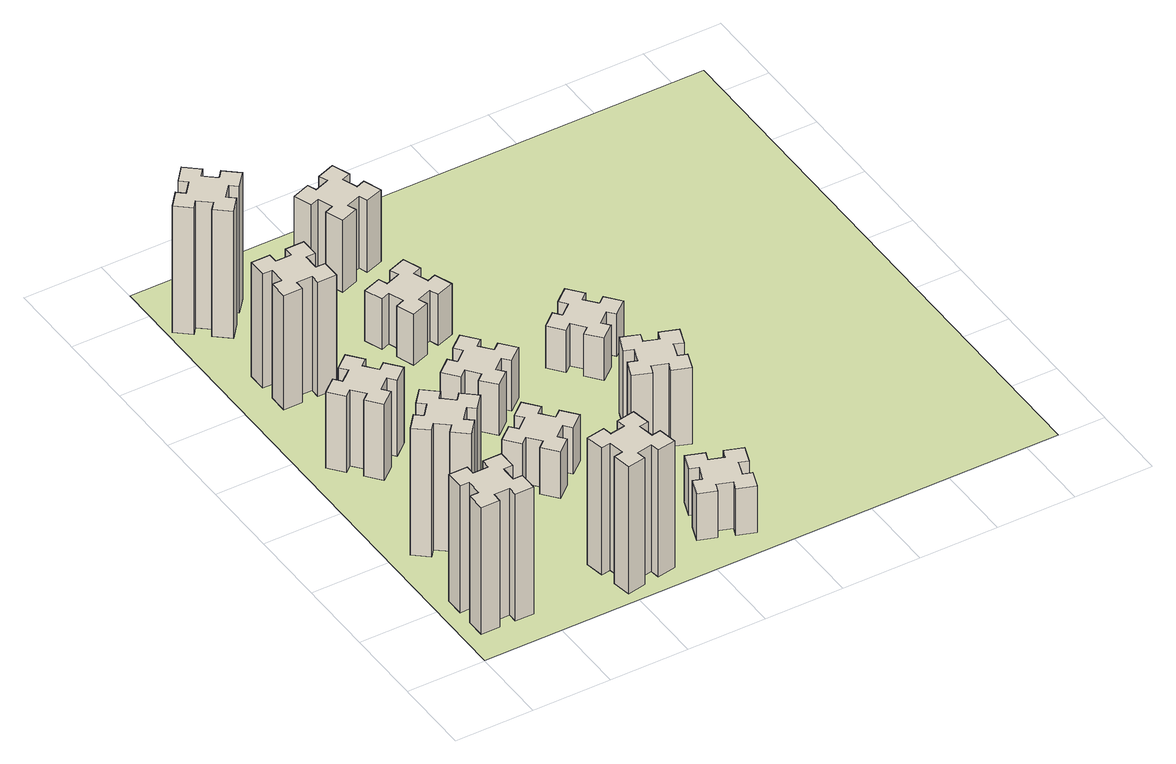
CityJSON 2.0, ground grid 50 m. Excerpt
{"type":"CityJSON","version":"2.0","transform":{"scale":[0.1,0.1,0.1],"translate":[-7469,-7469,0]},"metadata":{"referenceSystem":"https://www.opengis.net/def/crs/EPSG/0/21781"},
"CityObjects":{
"building1":{"type":"Building","attributes":{"class":"1000","function":"1000","usage":"1000","yearOfConstruction":2016,"roofType":"1000","measuredHeight":90,"storeysAboveGround":30,"storeysBelowGround":0},"geometry":[{"type":"Solid","lod":"1","boundaries":[[[[0,1,2,3,4,5,6,7,8,9,10,11,12,13,14,15,16,17,18,19]],[[17,16,20,21]],[[16,15,22,20]],[[15,14,23,22]],[[14,13,24,23]],[[13,12,25,24]],[[12,11,26,25]],[[11,10,27,26]],[[10,9,28,27]],[[9,8,29,28]],[[8,7,30,29]],[[7,6,31,30]],[[6,5,32,31]],[[5,4,33,32]],[[4,3,34,33]],[[3,2,35,34]],[[2,1,36,35]],[[1,0,37,36]],[[0,19,38,37]],[[19,18,39,38]],[[18,17,21,39]],[[24,25,26,27,28,29,30,31,32,33,34,35,36,37,38,39,21,20,22,23]]]]}]},
"building2":{"type":"Building","attributes":{"class":"1000","function":"1000","usage":"1000","yearOfConstruction":2016,"roofType":"1000","measuredHeight":90,"storeysAboveGround":30,"storeysBelowGround":0},"geometry":[{"type":"Solid","lod":"1","boundaries":[[[[40,41,42,43,44,45,46,47,48,49,50,51,52,53,54,55,56,57,58,59]],[[57,56,60,61]],[[56,55,62,60]],[[55,54,63,62]],[[54,53,64,63]],[[53,52,65,64]],[[52,51,66,65]],[[51,50,67,66]],[[50,49,68,67]],[[49,48,69,68]],[[48,47,70,69]],[[47,46,71,70]],[[46,45,72,71]],[[45,44,73,72]],[[44,43,74,73]],[[43,42,75,74]],[[42,41,76,75]],[[41,40,77,76]],[[40,59,78,77]],[[59,58,79,78]],[[58,57,61,79]],[[64,65,66,67,68,69,70,71,72,73,74,75,76,77,78,79,61,60,62,63]]]]}]},
"building3":{"type":"Building","attributes":{"class":"1000","function":"1000","usage":"1000","yearOfConstruction":2016,"roofType":"1000","measuredHeight":54,"storeysAboveGround":30,"storeysBelowGround":0},"geometry":[{"type":"Solid","lod":"1","boundaries":[[[[80,81,82,83,84,85,86,87,88,89,90,91,92,93,94,95,96,97,98,99]],[[97,96,100,101]],[[96,95,102,100]],[[95,94,103,102]],[[94,93,104,103]],[[93,92,105,104]],[[92,91,106,105]],[[91,90,107,106]],[[90,89,108,107]],[[89,88,109,108]],[[88,87,110,109]],[[87,86,111,110]],[[86,85,112,111]],[[85,84,113,112]],[[84,83,114,113]],[[83,82,115,114]],[[82,81,116,115]],[[81,80,117,116]],[[80,99,118,117]],[[99,98,119,118]],[[98,97,101,119]],[[104,105,106,107,108,109,110,111,112,113,114,115,116,117,118,119,101,100,102,103]]]]}]},
"building4":{"type":"Building","attributes":{"class":"1000","function":"1000","usage":"1000","yearOfConstruction":2016,"roofType":"1000","measuredHeight":81,"storeysAboveGround":30,"storeysBelowGround":0},"geometry":[{"type":"Solid","lod":"1","boundaries":[[[[120,121,122,123,124,125,126,127,128,129,130,131,132,133,134,135,136,137,138,139]],[[137,136,140,141]],[[136,135,142,140]],[[135,134,143,142]],[[134,133,144,143]],[[133,132,145,144]],[[132,131,146,145]],[[131,130,147,146]],[[130,129,148,147]],[[129,128,149,148]],[[128,127,150,149]],[[127,126,151,150]],[[126,125,152,151]],[[125,124,153,152]],[[124,123,154,153]],[[123,122,155,154]],[[122,121,156,155]],[[121,120,157,156]],[[120,139,158,157]],[[139,138,159,158]],[[138,137,141,159]],[[144,145,146,147,148,149,150,151,152,153,154,155,156,157,158,159,141,140,142,143]]]]}]},
"building5":{"type":"Building","attributes":{"class":"1000","function":"1000","usage":"1000","yearOfConstruction":2016,"roofType":"1000","measuredHeight":90,"storeysAboveGround":30,"storeysBelowGround":0},"geometry":[{"type":"Solid","lod":"1","boundaries":[[[[160,161,162,163,164,165,166,167,168,169,170,171,172,173,174,175,176,177,178,179]],[[177,176,180,181]],[[176,175,182,180]],[[175,174,183,182]],[[174,173,184,183]],[[173,172,185,184]],[[172,171,186,185]],[[171,170,187,186]],[[170,169,188,187]],[[169,168,189,188]],[[168,167,190,189]],[[167,166,191,190]],[[166,165,192,191]],[[165,164,193,192]],[[164,163,194,193]],[[163,162,195,194]],[[162,161,196,195]],[[161,160,197,196]],[[160,179,198,197]],[[179,178,199,198]],[[178,177,181,199]],[[184,185,186,187,188,189,190,191,192,193,194,195,196,197,198,199,181,180,182,183]]]]}]},
"building6":{"type":"Building","attributes":{"class":"1000","function":"1000","usage":"1000","yearOfConstruction":2016,"roofType":"1000","measuredHeight":90,"storeysAboveGround":30,"storeysBelowGround":0},"geometry":[{"type":"Solid","lod":"1","boundaries":[[[[200,201,202,203,204,205,206,207,208,209,210,211,212,213,214,215,216,217,218,219]],[[217,216,220,221]],[[216,215,222,220]],[[215,214,223,222]],[[214,213,224,223]],[[213,212,225,224]],[[212,211,226,225]],[[211,210,227,226]],[[210,209,228,227]],[[209,208,229,228]],[[208,207,230,229]],[[207,206,231,230]],[[206,205,232,231]],[[205,204,233,232]],[[204,203,234,233]],[[203,202,235,234]],[[202,201,236,235]],[[201,200,237,236]],[[200,219,238,237]],[[219,218,239,238]],[[218,217,221,239]],[[224,225,226,227,228,229,230,231,232,233,234,235,236,237,238,239,221,220,222,223]]]]}]},
"building7":{"type":"Building","attributes":{"class":"1000","function":"1000","usage":"1000","yearOfConstruction":2016,"roofType":"1000","measuredHeight":33,"storeysAboveGround":30,"storeysBelowGround":0},"geometry":[{"type":"Solid","lod":"1","boundaries":[[[[240,241,242,243,244,245,246,247,248,249,250,251,252,253,254,255,256,257,258,259]],[[257,256,260,261]],[[256,255,262,260]],[[255,254,263,262]],[[254,253,264,263]],[[253,252,265,264]],[[252,251,266,265]],[[251,250,267,266]],[[250,249,268,267]],[[249,248,269,268]],[[248,247,270,269]],[[247,246,271,270]],[[246,245,272,271]],[[245,244,273,272]],[[244,243,274,273]],[[243,242,275,274]],[[242,241,276,275]],[[241,240,277,276]],[[240,259,278,277]],[[259,258,279,278]],[[258,257,261,279]],[[264,265,266,267,268,269,270,271,272,273,274,275,276,277,278,279,261,260,262,263]]]]}]},
"building8":{"type":"Building","attributes":{"class":"1000","function":"1000","usage":"1000","yearOfConstruction":2016,"roofType":"1000","measuredHeight":36,"storeysAboveGround":30,"storeysBelowGround":0},"geometry":[{"type":"Solid","lod":"1","boundaries":[[[[280,281,282,283,284,285,286,287,288,289,290,291,292,293,294,295,296,297,298,299]],[[297,296,300,301]],[[296,295,302,300]],[[295,294,303,302]],[[294,293,304,303]],[[293,292,305,304]],[[292,291,306,305]],[[291,290,307,306]],[[290,289,308,307]],[[289,288,309,308]],[[288,287,310,309]],[[287,286,311,310]],[[286,285,312,311]],[[285,284,313,312]],[[284,283,314,313]],[[283,282,315,314]],[[282,281,316,315]],[[281,280,317,316]],[[280,299,318,317]],[[299,298,319,318]],[[298,297,301,319]],[[304,305,306,307,308,309,310,311,312,313,314,315,316,317,318,319,301,300,302,303]]]]}]},
"building9":{"type":"Building","attributes":{"class":"1000","function":"1000","usage":"1000","yearOfConstruction":2016,"roofType":"1000","measuredHeight":33,"storeysAboveGround":30,"storeysBelowGround":0},"geometry":[{"type":"Solid","lod":"1","boundaries":[[[[320,321,322,323,324,325,326,327,328,329,330,331,332,333,334,335,336,337,338,339]],[[337,336,340,341]],[[336,335,342,340]],[[335,334,343,342]],[[334,333,344,343]],[[333,332,345,344]],[[332,331,346,345]],[[331,330,347,346]],[[330,329,348,347]],[[329,328,349,348]],[[328,327,350,349]],[[327,326,351,350]],[[326,325,352,351]],[[325,324,353,352]],[[324,323,354,353]],[[323,322,355,354]],[[322,321,356,355]],[[321,320,357,356]],[[320,339,358,357]],[[339,338,359,358]],[[338,337,341,359]],[[344,345,346,347,348,349,350,351,352,353,354,355,356,357,358,359,341,340,342,343]]]]}]},
"building10":{"type":"Building","attributes":{"class":"1000","function":"1000","usage":"1000","yearOfConstruction":2016,"roofType":"1000","measuredHeight":36,"storeysAboveGround":30,"storeysBelowGround":0},"geometry":[{"type":"Solid","lod":"1","boundaries":[[[[360,361,362,363,364,365,366,367,368,369,370,371,372,373,374,375,376,377,378,379]],[[377,376,380,381]],[[376,375,382,380]],[[375,374,383,382]],[[374,373,384,383]],[[373,372,385,384]],[[372,371,386,385]],[[371,370,387,386]],[[370,369,388,387]],[[369,368,389,388]],[[368,367,390,389]],[[367,366,391,390]],[[366,365,392,391]],[[365,364,393,392]],[[364,363,394,393]],[[363,362,395,394]],[[362,361,396,395]],[[361,360,397,396]],[[360,379,398,397]],[[379,378,399,398]],[[378,377,381,399]],[[384,385,386,387,388,389,390,391,392,393,394,395,396,397,398,399,381,380,382,383]]]]}]},
"building11":{"type":"Building","attributes":{"class":"1000","function":"1000","usage":"1000","yearOfConstruction":2016,"roofType":"1000","measuredHeight":51,"storeysAboveGround":30,"storeysBelowGround":0},"geometry":[{"type":"Solid","lod":"1","boundaries":[[[[400,401,402,403,404,405,406,407,408,409,410,411,412,413,414,415,416,417,418,419]],[[417,416,420,421]],[[416,415,422,420]],[[415,414,423,422]],[[414,413,424,423]],[[413,412,425,424]],[[412,411,426,425]],[[411,410,427,426]],[[410,409,428,427]],[[409,408,429,428]],[[408,407,430,429]],[[407,406,431,430]],[[406,405,432,431]],[[405,404,433,432]],[[404,403,434,433]],[[403,402,435,434]],[[402,401,436,435]],[[401,400,437,436]],[[400,419,438,437]],[[419,418,439,438]],[[418,417,421,439]],[[424,425,426,427,428,429,430,431,432,433,434,435,436,437,438,439,421,420,422,423]]]]}]},
"building12":{"type":"Building","attributes":{"class":"1000","function":"1000","usage":"1000","yearOfConstruction":2016,"roofType":"1000","measuredHeight":54,"storeysAboveGround":30,"storeysBelowGround":0},"geometry":[{"type":"Solid","lod":"1","boundaries":[[[[440,441,442,443,444,445,446,447,448,449,450,451,452,453,454,455,456,457,458,459]],[[457,456,460,461]],[[456,455,462,460]],[[455,454,463,462]],[[454,453,464,463]],[[453,452,465,464]],[[452,451,466,465]],[[451,450,467,466]],[[450,449,468,467]],[[449,448,469,468]],[[448,447,470,469]],[[447,446,471,470]],[[446,445,472,471]],[[445,444,473,472]],[[444,443,474,473]],[[443,442,475,474]],[[442,441,476,475]],[[441,440,477,476]],[[440,459,478,477]],[[459,458,479,478]],[[458,457,461,479]],[[464,465,466,467,468,469,470,471,472,473,474,475,476,477,478,479,461,460,462,463]]]]}]},
"building13":{"type":"Building","attributes":{"class":"1000","function":"1000","usage":"1000","yearOfConstruction":2016,"roofType":"1000","measuredHeight":30,"storeysAboveGround":30,"storeysBelowGround":0},"geometry":[{"type":"Solid","lod":"1","boundaries":[[[[480,481,482,483,484,485,486,487,488,489,490,491,492,493,494,495,496,497,498,499]],[[497,496,500,501]],[[496,495,502,500]],[[495,494,503,502]],[[494,493,504,503]],[[493,492,505,504]],[[492,491,506,505]],[[491,490,507,506]],[[490,489,508,507]],[[489,488,509,508]],[[488,487,510,509]],[[487,486,511,510]],[[486,485,512,511]],[[485,484,513,512]],[[484,483,514,513]],[[483,482,515,514]],[[482,481,516,515]],[[481,480,517,516]],[[480,499,518,517]],[[499,498,519,518]],[[498,497,501,519]],[[504,505,506,507,508,509,510,511,512,513,514,515,516,517,518,519,501,500,502,503]]]]}]},
"landuse1":{"type":"LandUse","attributes":{"name":"plot1","function":"1010"},"geometry":[{"type":"MultiSurface","lod":"1","boundaries":[[[520,521,522,523]]]}]}
},
"vertices":[
[165,425,0],[165,325,0],[105,325,0],[105,205,0],[225,205,0],[225,265,0],[325,265,0],[325,205,0],[445,205,0],[445,325,0],[385,325,0],[385,425,0],[445,425,0],[445,545,0],[325,545,0],[325,485,0],[225,485,0],[225,545,0],[105,545,0],[105,425,0],[225,485,900],[225,545,900],[325,485,900],[325,545,900],[445,545,900],[445,425,900],[385,425,900],[385,325,900],[445,325,900],[445,205,900],[325,205,900],[325,265,900],[225,265,900],[225,205,900],[105,205,900],[105,325,900],[165,325,900],[165,425,900],[105,425,900],[105,545,900],
[484,1067,0],[408,1132,0],[446,1178,0],[354,1255,0],[277,1163,0],[323,1124,0],[259,1048,0],[213,1086,0],[136,994,0],[228,917,0],[266,963,0],[343,899,0],[304,853,0],[396,776,0],[473,868,0],[427,906,0],[492,983,0],[538,944,0],[615,1036,0],[523,1113,0],[492,983,900],[538,944,900],[427,906,900],[473,868,900],[396,776,900],[304,853,900],[343,899,900],[266,963,900],[228,917,900],[136,994,900],[213,1086,900],[259,1048,900],[323,1124,900],[277,1163,900],[354,1255,900],[446,1178,900],[408,1132,900],[484,1067,900],[523,1113,900],[615,1036,900],
[492,1888,0],[427,1964,0],[473,2003,0],[396,2095,0],[304,2018,0],[343,1972,0],[266,1907,0],[228,1953,0],[136,1876,0],[213,1784,0],[259,1823,0],[323,1746,0],[277,1708,0],[354,1616,0],[446,1693,0],[408,1739,0],[484,1803,0],[523,1757,0],[615,1834,0],[538,1926,0],[484,1803,540],[523,1757,540],[408,1739,540],[446,1693,540],[354,1616,540],[277,1708,540],[323,1746,540],[259,1823,540],[213,1784,540],[136,1876,540],[228,1953,540],[266,1907,540],[343,1972,540],[304,2018,540],[396,2095,540],[473,2003,540],[427,1964,540],[492,1888,540],[538,1926,540],[615,1834,540],
[485,2545,0],[485,2645,0],[545,2645,0],[545,2765,0],[425,2765,0],[425,2705,0],[325,2705,0],[325,2765,0],[205,2765,0],[205,2645,0],[265,2645,0],[265,2545,0],[205,2545,0],[205,2425,0],[325,2425,0],[325,2485,0],[425,2485,0],[425,2425,0],[545,2425,0],[545,2545,0],[425,2485,810],[425,2425,810],[325,2485,810],[325,2425,810],[205,2425,810],[205,2545,810],[265,2545,810],[265,2645,810],[205,2645,810],[205,2765,810],[325,2765,810],[325,2705,810],[425,2705,810],[425,2765,810],[545,2765,810],[545,2645,810],[485,2645,810],[485,2545,810],[545,2545,810],[545,2425,810],
[1085,158,0],[1184,176,0],[1194,117,0],[1312,137,0],[1291,256,0],[1232,245,0],[1215,344,0],[1274,354,0],[1253,472,0],[1135,451,0],[1145,392,0],[1047,375,0],[1037,434,0],[918,413,0],[939,295,0],[998,305,0],[1016,207,0],[957,197,0],[977,78,0],[1096,99,0],[1016,207,900],[957,197,900],[998,305,900],[939,295,900],[918,413,900],[1037,434,900],[1047,375,900],[1145,392,900],[1135,451,900],[1253,472,900],[1274,354,900],[1215,344,900],[1232,245,900],[1291,256,900],[1312,137,900],[1194,117,900],[1184,176,900],[1085,158,900],[1096,99,900],[977,78,900],
[384,3387,0],[308,3452,0],[346,3498,0],[254,3575,0],[177,3483,0],[223,3444,0],[159,3368,0],[113,3406,0],[36,3314,0],[128,3237,0],[166,3283,0],[243,3219,0],[204,3173,0],[296,3096,0],[373,3188,0],[327,3226,0],[392,3303,0],[438,3264,0],[515,3356,0],[423,3433,0],[392,3303,900],[438,3264,900],[327,3226,900],[373,3188,900],[296,3096,900],[204,3173,900],[243,3219,900],[166,3283,900],[128,3237,900],[36,3314,900],[113,3406,900],[159,3368,900],[223,3444,900],[177,3483,900],[254,3575,900],[346,3498,900],[308,3452,900],[384,3387,900],[423,3433,900],[515,3356,900],
[1083,1332,0],[1006,1267,0],[968,1313,0],[876,1236,0],[953,1144,0],[999,1183,0],[1063,1106,0],[1017,1068,0],[1094,976,0],[1186,1053,0],[1148,1099,0],[1224,1163,0],[1263,1117,0],[1355,1194,0],[1278,1286,0],[1232,1248,0],[1167,1324,0],[1213,1363,0],[1136,1455,0],[1044,1378,0],[1167,1324,330],[1213,1363,330],[1232,1248,330],[1278,1286,330],[1355,1194,330],[1263,1117,330],[1224,1163,330],[1148,1099,330],[1186,1053,330],[1094,976,330],[1017,1068,330],[1063,1106,330],[999,1183,330],[953,1144,330],[876,1236,330],[968,1313,330],[1006,1267,330],[1083,1332,330],[1044,1378,330],[1136,1455,330],
[1083,1972,0],[1006,1907,0],[968,1953,0],[876,1876,0],[953,1784,0],[999,1823,0],[1063,1746,0],[1017,1708,0],[1094,1616,0],[1186,1693,0],[1148,1739,0],[1224,1803,0],[1263,1757,0],[1355,1834,0],[1278,1926,0],[1232,1888,0],[1167,1964,0],[1213,2003,0],[1136,2095,0],[1044,2018,0],[1167,1964,360],[1213,2003,360],[1232,1888,360],[1278,1926,360],[1355,1834,360],[1263,1757,360],[1224,1803,360],[1148,1739,360],[1186,1693,360],[1094,1616,360],[1017,1708,360],[1063,1746,360],[999,1823,360],[953,1784,360],[876,1876,360],[968,1953,360],[1006,1907,360],[1083,1972,360],[1044,2018,360],[1136,2095,360],
[1669,460,0],[1635,366,0],[1579,387,0],[1537,274,0],[1650,233,0],[1671,289,0],[1765,255,0],[1744,199,0],[1857,157,0],[1898,270,0],[1842,291,0],[1876,385,0],[1932,364,0],[1973,477,0],[1860,518,0],[1840,462,0],[1746,496,0],[1767,552,0],[1654,593,0],[1613,480,0],[1746,496,330],[1767,552,330],[1840,462,330],[1860,518,330],[1973,477,330],[1932,364,330],[1876,385,330],[1842,291,330],[1898,270,330],[1857,157,330],[1744,199,330],[1765,255,330],[1671,289,330],[1650,233,330],[1537,274,330],[1579,387,330],[1635,366,330],[1669,460,330],[1613,480,330],[1654,593,330],
[1106,2475,0],[1200,2509,0],[1220,2453,0],[1333,2494,0],[1292,2607,0],[1236,2586,0],[1202,2680,0],[1258,2700,0],[1217,2813,0],[1104,2772,0],[1125,2716,0],[1031,2682,0],[1010,2738,0],[897,2697,0],[939,2584,0],[995,2605,0],[1029,2511,0],[973,2490,0],[1014,2377,0],[1127,2419,0],[1029,2511,360],[973,2490,360],[995,2605,360],[939,2584,360],[897,2697,360],[1010,2738,360],[1031,2682,360],[1125,2716,360],[1104,2772,360],[1217,2813,360],[1258,2700,360],[1202,2680,360],[1236,2586,360],[1292,2607,360],[1333,2494,360],[1220,2453,360],[1200,2509,360],[1106,2475,360],[1127,2419,360],[1014,2377,360],
[1125,3456,0],[1031,3422,0],[1010,3478,0],[897,3437,0],[939,3324,0],[995,3345,0],[1029,3251,0],[973,3230,0],[1014,3117,0],[1127,3159,0],[1106,3215,0],[1200,3249,0],[1220,3193,0],[1333,3234,0],[1292,3347,0],[1236,3326,0],[1202,3420,0],[1258,3440,0],[1217,3553,0],[1104,3512,0],[1202,3420,510],[1258,3440,510],[1236,3326,510],[1292,3347,510],[1333,3234,510],[1220,3193,510],[1200,3249,510],[1106,3215,510],[1127,3159,510],[1014,3117,510],[973,3230,510],[1029,3251,510],[995,3345,510],[939,3324,510],[897,3437,510],[1010,3478,510],[1031,3422,510],[1125,3456,510],[1104,3512,510],[1217,3553,510],
[1769,1300,0],[1735,1206,0],[1679,1227,0],[1637,1114,0],[1750,1073,0],[1771,1129,0],[1865,1095,0],[1844,1039,0],[1957,997,0],[1998,1110,0],[1942,1131,0],[1976,1225,0],[2032,1204,0],[2073,1317,0],[1960,1358,0],[1940,1302,0],[1846,1336,0],[1867,1392,0],[1754,1433,0],[1713,1320,0],[1846,1336,540],[1867,1392,540],[1940,1302,540],[1960,1358,540],[2073,1317,540],[2032,1204,540],[1976,1225,540],[1942,1131,540],[1998,1110,540],[1957,997,540],[1844,1039,540],[1865,1095,540],[1771,1129,540],[1750,1073,540],[1637,1114,540],[1679,1227,540],[1735,1206,540],[1769,1300,540],[1713,1320,540],[1754,1433,540],
[1972,1988,0],[1907,2064,0],[1953,2103,0],[1876,2195,0],[1784,2118,0],[1823,2072,0],[1746,2007,0],[1708,2053,0],[1616,1976,0],[1693,1884,0],[1739,1923,0],[1803,1846,0],[1757,1808,0],[1834,1716,0],[1926,1793,0],[1888,1839,0],[1964,1903,0],[2003,1857,0],[2095,1934,0],[2018,2026,0],[1964,1903,300],[2003,1857,300],[1888,1839,300],[1926,1793,300],[1834,1716,300],[1757,1808,300],[1803,1846,300],[1739,1923,300],[1693,1884,300],[1616,1976,300],[1708,2053,300],[1746,2007,300],[1823,2072,300],[1784,2118,300],[1876,2195,300],[1953,2103,300],[1907,2064,300],[1972,1988,300],[2018,2026,300],[2095,1934,300],
[5,3705,0],[3705,3705,0],[3705,5,0],[5,5,0]
]}
